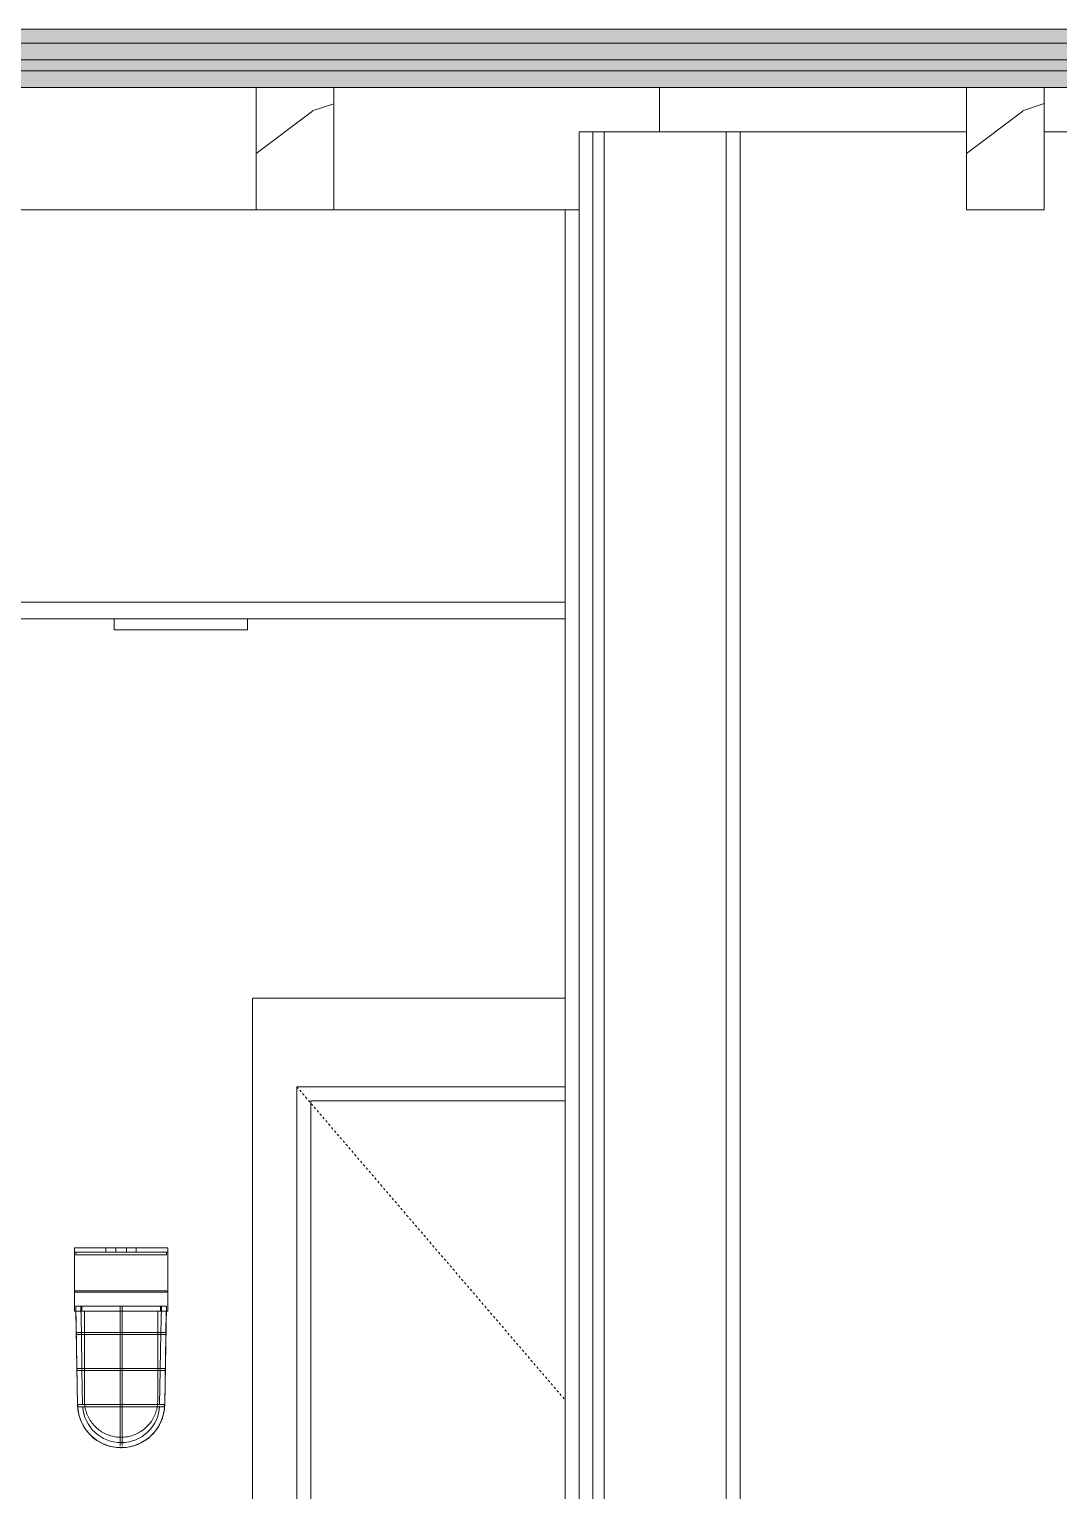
# Model space of a CAD drawing. Header units: inches. Extents: x 9661 to 16490, y -393 to 647.
# Drawn here: x 11693.4 to 11739.7, y 201.8 to 267.6 of the extents above; entities that cross this region are included whole.
import ezdxf

# ---------------------------------------------------------------- set-up
doc = ezdxf.new("R2010")
doc.units = ezdxf.units.IN
doc.header["$MEASUREMENT"] = 0
doc.linetypes.add('Dash 1_16_', pattern=[0.125, 0.0625, -0.0625])
for name, color, linetype, lineweight in [('0-1', 7, 'Continuous', 5), ('0-3', 55, 'Continuous', 9), ('A-CLNG-1', 55, 'Continuous', 9), ('A-DOOR-3', 7, 'Dash 1_16_', 9), ('A-DOOR-FRAM-2', 7, 'Continuous', 9), ('A-FLOR-2', 8, 'Continuous', 5), ('A-FLOR-9', 192, 'Continuous', 9), ('A-FLOR-MCUT-2', 51, 'Continuous', 9), ('A-FLOR-PATT-1', 45, 'Continuous', 9), ('A-WALL-4', 250, 'Continuous', 13), ('E-LITE-EQPM', 33, 'Continuous', 9), ('E-LITE-EQPM-1', 55, 'Continuous', 9), ('I-WALL-2', 55, 'Continuous', 9), ('I-WALL-3', 7, 'Continuous', 9), ('S-BEAM-1', 45, 'Continuous', 9), ('S-BEAM-2', 7, 'Continuous', 9), ('S-BEAM-3', 55, 'Continuous', 9)]:
    doc.layers.add(name, color=color, linetype=linetype, lineweight=lineweight)
pattern_1 = [(216.87, (11002.345, 87.994), (47.980943, 31.987086), [7.997, -71.971]), (206.565, (11011.941, 83.196), (-15.993714, -15.99413), [17.881, -17.881]), (198.435, (11011.941, 75.199), (-31.98674, -15.99388), [10.115, -40.461])]
pattern_2 = [(0, (10995.947, 72), (0, 4.798), []), (315, (10995.947, 72), (4.798427, 0), [6.786, -6.786]), (45, (10995.947, 72), (4.798427, 0), [6.786, -6.786])]

# ---------------------------------------------------------------- blocks, each defined once
blk = doc.blocks.new('Lighting-Flood-Cooper-All-Pro-VT1730-LED - sconce-2283050-BUILDING SECTION - EAST_WEST - LOOKING NORTH')
at = {"layer": 'E-LITE-EQPM'}
for p, q in [((11695.389, 212.437), (11695.389, 210.812)), ((11695.442, 212.437), (11697.489, 212.437)), ((11695.452, 212.562), (11695.452, 212.437)), ((11697.206, 212.562), (11697.296, 212.562)), ((11697.489, 212.437), (11699.537, 212.437)), ((11697.683, 212.562), (11697.773, 212.562)), ((11699.527, 212.437), (11699.527, 212.562)), ((11699.589, 210.812), (11699.589, 212.437)), ((11695.389, 210.75), (11695.389, 210.125)), ((11695.421, 210.812), (11695.421, 210.75)), ((11695.442, 210.812), (11697.489, 210.812)), ((11695.442, 210.75), (11697.489, 210.75)), ((11697.489, 210.812), (11699.537, 210.812)), ((11697.489, 210.75), (11699.537, 210.75)), ((11699.558, 210.75), (11699.558, 210.812)), ((11699.589, 210.125), (11699.589, 210.75)), ((11695.442, 210.125), (11697.489, 210.125)), ((11695.45, 210.125), (11695.527, 205.678)), ((11695.678, 210.125), (11695.7, 208.891)), ((11695.721, 210.125), (11695.721, 209.899)), ((11697.443, 210.126), (11697.443, 205.679)), ((11697.489, 210.125), (11699.537, 210.125)), ((11697.536, 205.679), (11697.536, 210.126)), ((11699.258, 209.899), (11699.258, 210.125)), ((11699.301, 210.125), (11699.279, 208.911)), ((11699.451, 205.678), (11699.529, 210.125)), ((11695.721, 209.899), (11697.444, 209.899)), ((11695.839, 209.899), (11695.839, 205.871)), ((11697.535, 209.899), (11699.258, 209.899)), ((11699.139, 205.871), (11699.139, 209.899)), ((11696.626, 208.94), (11695.636, 208.94)), ((11695.638, 208.846), (11695.916, 208.846)), ((11695.691, 208.94), (11695.798, 208.94)), ((11695.798, 208.846), (11695.693, 208.846)), ((11695.7, 208.874), (11695.728, 207.276)), ((11698.139, 208.846), (11699.294, 208.846)), ((11699.296, 208.94), (11699.063, 208.94)), ((11699.181, 208.94), (11699.287, 208.94)), ((11699.286, 208.846), (11699.181, 208.846)), ((11699.279, 208.894), (11699.251, 207.288)), ((11696.64, 207.315), (11695.665, 207.315)), ((11695.681, 207.315), (11695.791, 207.315)), ((11695.802, 207.315), (11695.842, 207.315)), ((11699.314, 207.315), (11699.025, 207.315)), ((11699.125, 207.315), (11699.166, 207.315)), ((11699.188, 207.315), (11699.298, 207.315)), ((11695.666, 207.221), (11695.954, 207.221)), ((11695.79, 207.221), (11695.683, 207.221)), ((11695.728, 207.247), (11695.756, 205.682)), ((11695.853, 207.221), (11695.813, 207.221)), ((11698.137, 207.221), (11699.312, 207.221)), ((11699.177, 207.221), (11699.137, 207.221)), ((11699.296, 207.221), (11699.188, 207.221)), ((11699.251, 207.259), (11699.223, 205.682)), ((11696.285, 205.69), (11695.693, 205.69)), ((11695.697, 205.596), (11696.654, 205.596)), ((11695.71, 205.69), (11695.819, 205.69)), ((11695.837, 205.596), (11695.726, 205.596)), ((11697.443, 205.595), (11697.443, 205.303)), ((11697.92, 205.596), (11698.325, 205.596)), ((11699.286, 205.69), (11698.325, 205.69)), ((11698.694, 205.596), (11699.282, 205.596)), ((11699.252, 205.596), (11699.155, 205.596)), ((11699.169, 205.69), (11699.269, 205.69)), ((11697.443, 203.991), (11697.443, 204.206)), ((11697.443, 204.206), (11697.443, 203.979)), ((11697.443, 203.979), (11697.443, 204.206)), ((11697.536, 203.979), (11697.536, 204.492)), ((11697.536, 204.206), (11697.536, 203.991)), ((11697.536, 204.206), (11697.536, 203.979)), ((11697.443, 203.844), (11697.443, 203.978)), ((11697.536, 203.978), (11697.536, 203.844))]:
    blk.add_line(p, q, dxfattribs=at)
at = {"layer": 'E-LITE-EQPM', "flags": 128}
for points in [[(11695.517, 208.846), (11695.516, 208.846), (11695.514, 208.846), (11695.512, 208.846), (11695.51, 208.846), (11695.508, 208.847), (11695.506, 208.847), (11695.504, 208.848), (11695.503, 208.848), (11695.501, 208.849), (11695.499, 208.85), (11695.497, 208.85), (11695.496, 208.851), (11695.494, 208.852), (11695.493, 208.853), (11695.491, 208.854), (11695.489, 208.855), (11695.488, 208.856), (11695.487, 208.858), (11695.485, 208.859), (11695.484, 208.86), (11695.483, 208.861), (11695.481, 208.863), (11695.48, 208.864), (11695.479, 208.866), (11695.478, 208.867), (11695.477, 208.869), (11695.476, 208.871), (11695.475, 208.872), (11695.474, 208.874), (11695.474, 208.876), (11695.473, 208.878), (11695.473, 208.879), (11695.472, 208.881), (11695.472, 208.883), (11695.471, 208.885), (11695.471, 208.887), (11695.471, 208.889), (11695.471, 208.89), (11695.471, 208.892), (11695.471, 208.894), (11695.471, 208.896), (11695.471, 208.898), (11695.471, 208.9), (11695.471, 208.902), (11695.472, 208.903), (11695.472, 208.905), (11695.473, 208.907), (11695.473, 208.909), (11695.474, 208.911), (11695.475, 208.912), (11695.476, 208.914), (11695.477, 208.916), (11695.477, 208.917), (11695.478, 208.919), (11695.48, 208.92), (11695.481, 208.922), (11695.482, 208.923), (11695.483, 208.925), (11695.484, 208.926), (11695.486, 208.927), (11695.487, 208.929), (11695.489, 208.93), (11695.49, 208.931), (11695.492, 208.932), (11695.493, 208.933), (11695.495, 208.934), (11695.497, 208.935), (11695.498, 208.936), (11695.5, 208.936), (11695.502, 208.937), (11695.504, 208.938), (11695.505, 208.938), (11695.507, 208.938), (11695.509, 208.939), (11695.511, 208.939), (11695.513, 208.939), (11695.515, 208.94), (11695.516, 208.94), (11695.517, 208.94)], [(11697.489, 208.94), (11697.411, 208.94), (11697.332, 208.94), (11697.253, 208.94), (11697.175, 208.94), (11697.098, 208.94), (11697.021, 208.94), (11696.944, 208.94), (11696.869, 208.94), (11696.795, 208.94), (11696.721, 208.94), (11696.649, 208.94), (11696.579, 208.94), (11696.51, 208.94), (11696.442, 208.94), (11696.376, 208.94), (11696.312, 208.94), (11696.249, 208.94), (11696.189, 208.94), (11696.131, 208.94), (11696.075, 208.94), (11696.021, 208.94), (11695.97, 208.94), (11695.921, 208.94), (11695.874, 208.94), (11695.83, 208.94), (11695.789, 208.94), (11695.75, 208.94), (11695.714, 208.94), (11695.681, 208.94), (11695.651, 208.94), (11695.624, 208.94), (11695.6, 208.94), (11695.579, 208.94), (11695.561, 208.94), (11695.546, 208.94), (11695.534, 208.94), (11695.526, 208.94), (11695.52, 208.94), (11695.518, 208.94), (11695.517, 208.94)], [(11695.517, 208.94), (11695.519, 208.94), (11695.524, 208.94), (11695.532, 208.94), (11695.543, 208.94), (11695.557, 208.94), (11695.574, 208.94), (11695.594, 208.94), (11695.618, 208.94)], [(11695.624, 208.846), (11695.6, 208.846), (11695.579, 208.846), (11695.561, 208.846), (11695.546, 208.846), (11695.534, 208.846), (11695.526, 208.846), (11695.52, 208.846), (11695.518, 208.846), (11695.517, 208.846)], [(11695.517, 208.846), (11695.519, 208.846), (11695.524, 208.846), (11695.532, 208.846), (11695.543, 208.846), (11695.557, 208.846), (11695.574, 208.846), (11695.594, 208.846), (11695.618, 208.846), (11695.644, 208.846), (11695.673, 208.846), (11695.705, 208.846), (11695.74, 208.846), (11695.778, 208.846), (11695.819, 208.846), (11695.862, 208.846), (11695.908, 208.846), (11695.956, 208.846), (11696.007, 208.846), (11696.06, 208.846), (11696.116, 208.846), (11696.173, 208.846), (11696.233, 208.846), (11696.295, 208.846), (11696.358, 208.846), (11696.424, 208.846), (11696.491, 208.846), (11696.56, 208.846), (11696.63, 208.846), (11696.702, 208.846), (11696.775, 208.846), (11696.849, 208.846), (11696.924, 208.846), (11697, 208.846), (11697.077, 208.846), (11697.154, 208.846), (11697.232, 208.846), (11697.311, 208.846), (11697.389, 208.846), (11697.468, 208.846), (11697.489, 208.846)], [(11695.705, 208.94), (11695.74, 208.94), (11695.778, 208.94), (11695.819, 208.94)], [(11695.83, 208.846), (11695.789, 208.846), (11695.75, 208.846), (11695.714, 208.846)], [(11699.461, 208.94), (11699.46, 208.94), (11699.455, 208.94), (11699.447, 208.94), (11699.436, 208.94), (11699.422, 208.94), (11699.405, 208.94), (11699.385, 208.94), (11699.361, 208.94), (11699.335, 208.94), (11699.306, 208.94), (11699.274, 208.94), (11699.239, 208.94), (11699.201, 208.94), (11699.16, 208.94), (11699.117, 208.94), (11699.071, 208.94), (11699.023, 208.94), (11698.972, 208.94), (11698.919, 208.94), (11698.863, 208.94), (11698.806, 208.94), (11698.746, 208.94), (11698.684, 208.94), (11698.62, 208.94), (11698.555, 208.94), (11698.488, 208.94), (11698.419, 208.94), (11698.349, 208.94), (11698.277, 208.94), (11698.204, 208.94), (11698.13, 208.94), (11698.055, 208.94), (11697.979, 208.94), (11697.902, 208.94), (11697.825, 208.94), (11697.747, 208.94), (11697.668, 208.94), (11697.59, 208.94), (11697.511, 208.94), (11697.489, 208.94)], [(11697.489, 208.846), (11697.568, 208.846), (11697.647, 208.846), (11697.725, 208.846), (11697.804, 208.846), (11697.881, 208.846), (11697.958, 208.846), (11698.034, 208.846), (11698.11, 208.846), (11698.184, 208.846), (11698.257, 208.846), (11698.329, 208.846), (11698.4, 208.846), (11698.469, 208.846), (11698.537, 208.846), (11698.603, 208.846), (11698.667, 208.846), (11698.729, 208.846), (11698.79, 208.846), (11698.848, 208.846), (11698.904, 208.846), (11698.958, 208.846), (11699.009, 208.846), (11699.058, 208.846), (11699.105, 208.846), (11699.149, 208.846), (11699.19, 208.846), (11699.229, 208.846), (11699.264, 208.846), (11699.297, 208.846), (11699.327, 208.846), (11699.354, 208.846), (11699.379, 208.846), (11699.4, 208.846), (11699.418, 208.846), (11699.433, 208.846), (11699.445, 208.846), (11699.453, 208.846), (11699.459, 208.846), (11699.461, 208.846), (11699.461, 208.846)], [(11699.149, 208.94), (11699.19, 208.94), (11699.229, 208.94), (11699.264, 208.94)], [(11699.274, 208.846), (11699.239, 208.846), (11699.201, 208.846), (11699.16, 208.846)], [(11699.354, 208.94), (11699.379, 208.94), (11699.4, 208.94), (11699.418, 208.94), (11699.433, 208.94), (11699.445, 208.94), (11699.453, 208.94), (11699.459, 208.94), (11699.461, 208.94), (11699.461, 208.94)], [(11699.461, 208.846), (11699.46, 208.846), (11699.455, 208.846), (11699.447, 208.846), (11699.436, 208.846), (11699.422, 208.846), (11699.405, 208.846), (11699.385, 208.846), (11699.361, 208.846)], [(11699.461, 208.94), (11699.463, 208.94), (11699.465, 208.939), (11699.467, 208.939), (11699.469, 208.939), (11699.471, 208.939), (11699.473, 208.938), (11699.474, 208.938), (11699.476, 208.937), (11699.478, 208.937), (11699.48, 208.936), (11699.481, 208.935), (11699.483, 208.934), (11699.485, 208.933), (11699.486, 208.932), (11699.488, 208.931), (11699.489, 208.93), (11699.491, 208.929), (11699.492, 208.928), (11699.494, 208.927), (11699.495, 208.925), (11699.496, 208.924), (11699.497, 208.923), (11699.499, 208.921), (11699.5, 208.92), (11699.501, 208.918), (11699.502, 208.916), (11699.503, 208.915), (11699.504, 208.913), (11699.504, 208.911), (11699.505, 208.91), (11699.506, 208.908), (11699.506, 208.906), (11699.507, 208.904), (11699.507, 208.903), (11699.508, 208.901), (11699.508, 208.899), (11699.508, 208.897), (11699.508, 208.895), (11699.508, 208.893), (11699.508, 208.891), (11699.508, 208.89), (11699.508, 208.888), (11699.508, 208.886), (11699.507, 208.884), (11699.507, 208.882), (11699.507, 208.88), (11699.506, 208.878), (11699.505, 208.877), (11699.505, 208.875), (11699.504, 208.873), (11699.503, 208.872), (11699.502, 208.87), (11699.501, 208.868), (11699.5, 208.867), (11699.499, 208.865), (11699.498, 208.864), (11699.497, 208.862), (11699.496, 208.861), (11699.494, 208.859), (11699.493, 208.858), (11699.492, 208.857), (11699.49, 208.856), (11699.489, 208.855), (11699.487, 208.854), (11699.486, 208.853), (11699.484, 208.852), (11699.482, 208.851), (11699.481, 208.85), (11699.479, 208.849), (11699.477, 208.849), (11699.475, 208.848), (11699.473, 208.847), (11699.472, 208.847), (11699.47, 208.847), (11699.468, 208.846), (11699.466, 208.846), (11699.464, 208.846), (11699.462, 208.846), (11699.461, 208.846)], [(11695.545, 207.221), (11695.543, 207.221), (11695.541, 207.221), (11695.54, 207.221), (11695.538, 207.221), (11695.536, 207.222), (11695.534, 207.222), (11695.532, 207.223), (11695.531, 207.223), (11695.529, 207.224), (11695.527, 207.225), (11695.525, 207.225), (11695.524, 207.226), (11695.522, 207.227), (11695.52, 207.228), (11695.519, 207.229), (11695.517, 207.23), (11695.516, 207.231), (11695.514, 207.233), (11695.513, 207.234), (11695.512, 207.235), (11695.51, 207.236), (11695.509, 207.238), (11695.508, 207.239), (11695.507, 207.241), (11695.506, 207.242), (11695.505, 207.244), (11695.504, 207.246), (11695.503, 207.247), (11695.502, 207.249), (11695.502, 207.251), (11695.501, 207.253), (11695.5, 207.254), (11695.5, 207.256), (11695.499, 207.258), (11695.499, 207.26), (11695.499, 207.262), (11695.499, 207.264), (11695.498, 207.265), (11695.498, 207.267), (11695.498, 207.269), (11695.498, 207.271), (11695.499, 207.273), (11695.499, 207.275), (11695.499, 207.277), (11695.5, 207.278), (11695.5, 207.28), (11695.501, 207.282), (11695.501, 207.284), (11695.502, 207.286), (11695.503, 207.287), (11695.503, 207.289), (11695.504, 207.291), (11695.505, 207.292), (11695.506, 207.294), (11695.507, 207.295), (11695.508, 207.297), (11695.51, 207.298), (11695.511, 207.3), (11695.512, 207.301), (11695.514, 207.302), (11695.515, 207.304), (11695.516, 207.305), (11695.518, 207.306), (11695.519, 207.307), (11695.521, 207.308), (11695.523, 207.309), (11695.524, 207.31), (11695.526, 207.311), (11695.528, 207.311), (11695.53, 207.312), (11695.531, 207.313), (11695.533, 207.313), (11695.535, 207.313), (11695.537, 207.314), (11695.539, 207.314), (11695.54, 207.314), (11695.542, 207.315), (11695.544, 207.315), (11695.545, 207.315)], [(11697.489, 207.315), (11697.412, 207.315), (11697.334, 207.315), (11697.257, 207.315), (11697.18, 207.315), (11697.103, 207.315), (11697.027, 207.315), (11696.952, 207.315), (11696.878, 207.315), (11696.805, 207.315), (11696.732, 207.315), (11696.661, 207.315), (11696.592, 207.315), (11696.523, 207.315), (11696.457, 207.315), (11696.392, 207.315), (11696.328, 207.315), (11696.267, 207.315), (11696.207, 207.315), (11696.15, 207.315), (11696.095, 207.315), (11696.042, 207.315), (11695.991, 207.315), (11695.943, 207.315), (11695.897, 207.315), (11695.853, 207.315), (11695.813, 207.315), (11695.775, 207.315), (11695.739, 207.315), (11695.707, 207.315), (11695.677, 207.315), (11695.651, 207.315), (11695.627, 207.315), (11695.606, 207.315), (11695.588, 207.315), (11695.574, 207.315), (11695.562, 207.315), (11695.553, 207.315), (11695.548, 207.315), (11695.545, 207.315), (11695.545, 207.315)], [(11695.545, 207.315), (11695.547, 207.315), (11695.551, 207.315), (11695.559, 207.315), (11695.57, 207.315), (11695.584, 207.315), (11695.601, 207.315), (11695.621, 207.315), (11695.644, 207.315)], [(11699.434, 207.315), (11699.432, 207.315), (11699.427, 207.315), (11699.42, 207.315), (11699.409, 207.315), (11699.395, 207.315), (11699.378, 207.315), (11699.358, 207.315), (11699.335, 207.315), (11699.309, 207.315), (11699.28, 207.315), (11699.248, 207.315), (11699.214, 207.315), (11699.177, 207.315), (11699.137, 207.315), (11699.094, 207.315), (11699.049, 207.315), (11699.001, 207.315), (11698.951, 207.315), (11698.899, 207.315), (11698.844, 207.315), (11698.787, 207.315), (11698.728, 207.315), (11698.667, 207.315), (11698.604, 207.315), (11698.54, 207.315), (11698.474, 207.315), (11698.406, 207.315), (11698.336, 207.315), (11698.266, 207.315), (11698.194, 207.315), (11698.121, 207.315), (11698.047, 207.315), (11697.972, 207.315), (11697.896, 207.315), (11697.82, 207.315), (11697.743, 207.315), (11697.666, 207.315), (11697.588, 207.315), (11697.51, 207.315), (11697.489, 207.315)], [(11699.328, 207.315), (11699.352, 207.315), (11699.373, 207.315), (11699.391, 207.315), (11699.405, 207.315), (11699.417, 207.315), (11699.426, 207.315), (11699.431, 207.315), (11699.433, 207.315), (11699.434, 207.315)], [(11699.434, 207.315), (11699.435, 207.315), (11699.437, 207.314), (11699.439, 207.314), (11699.441, 207.314), (11699.443, 207.314), (11699.445, 207.313), (11699.447, 207.313), (11699.448, 207.312), (11699.45, 207.312), (11699.452, 207.311), (11699.454, 207.31), (11699.455, 207.309), (11699.457, 207.308), (11699.458, 207.307), (11699.46, 207.306), (11699.462, 207.305), (11699.463, 207.304), (11699.464, 207.303), (11699.466, 207.302), (11699.467, 207.3), (11699.468, 207.299), (11699.47, 207.298), (11699.471, 207.296), (11699.472, 207.295), (11699.473, 207.293), (11699.474, 207.291), (11699.475, 207.29), (11699.476, 207.288), (11699.477, 207.286), (11699.477, 207.285), (11699.478, 207.283), (11699.478, 207.281), (11699.479, 207.279), (11699.479, 207.278), (11699.48, 207.276), (11699.48, 207.274), (11699.48, 207.272), (11699.48, 207.27), (11699.48, 207.268), (11699.48, 207.266), (11699.48, 207.265), (11699.48, 207.263), (11699.48, 207.261), (11699.48, 207.259), (11699.479, 207.257), (11699.479, 207.255), (11699.478, 207.253), (11699.478, 207.252), (11699.477, 207.25), (11699.476, 207.248), (11699.475, 207.247), (11699.474, 207.245), (11699.474, 207.243), (11699.473, 207.242), (11699.471, 207.24), (11699.47, 207.239), (11699.469, 207.237), (11699.468, 207.236), (11699.467, 207.234), (11699.465, 207.233), (11699.464, 207.232), (11699.462, 207.231), (11699.461, 207.23), (11699.459, 207.229), (11699.458, 207.228), (11699.456, 207.227), (11699.454, 207.226), (11699.453, 207.225), (11699.451, 207.224), (11699.449, 207.224), (11699.447, 207.223), (11699.446, 207.222), (11699.444, 207.222), (11699.442, 207.222), (11699.44, 207.221), (11699.438, 207.221), (11699.436, 207.221), (11699.435, 207.221), (11699.434, 207.221)], [(11695.651, 207.221), (11695.627, 207.221), (11695.606, 207.221), (11695.588, 207.221), (11695.574, 207.221), (11695.562, 207.221), (11695.553, 207.221), (11695.548, 207.221), (11695.545, 207.221), (11695.545, 207.221)], [(11695.545, 207.221), (11695.547, 207.221), (11695.551, 207.221), (11695.559, 207.221), (11695.57, 207.221), (11695.584, 207.221), (11695.601, 207.221), (11695.621, 207.221), (11695.644, 207.221), (11695.67, 207.221), (11695.699, 207.221), (11695.73, 207.221), (11695.765, 207.221), (11695.802, 207.221), (11695.842, 207.221), (11695.885, 207.221), (11695.93, 207.221), (11695.978, 207.221), (11696.028, 207.221), (11696.08, 207.221), (11696.135, 207.221), (11696.192, 207.221), (11696.251, 207.221), (11696.312, 207.221), (11696.374, 207.221), (11696.439, 207.221), (11696.505, 207.221), (11696.573, 207.221), (11696.642, 207.221), (11696.713, 207.221), (11696.785, 207.221), (11696.858, 207.221), (11696.932, 207.221), (11697.007, 207.221), (11697.083, 207.221), (11697.159, 207.221), (11697.236, 207.221), (11697.313, 207.221), (11697.391, 207.221), (11697.468, 207.221), (11697.489, 207.221)], [(11697.489, 207.221), (11697.567, 207.221), (11697.645, 207.221), (11697.722, 207.221), (11697.799, 207.221), (11697.876, 207.221), (11697.952, 207.221), (11698.027, 207.221), (11698.101, 207.221), (11698.174, 207.221), (11698.246, 207.221), (11698.317, 207.221), (11698.387, 207.221), (11698.455, 207.221), (11698.522, 207.221), (11698.587, 207.221), (11698.65, 207.221), (11698.712, 207.221), (11698.771, 207.221), (11698.829, 207.221), (11698.884, 207.221), (11698.937, 207.221), (11698.988, 207.221), (11699.036, 207.221), (11699.082, 207.221), (11699.125, 207.221), (11699.166, 207.221), (11699.204, 207.221), (11699.239, 207.221), (11699.272, 207.221), (11699.301, 207.221), (11699.328, 207.221), (11699.352, 207.221), (11699.373, 207.221), (11699.391, 207.221), (11699.405, 207.221), (11699.417, 207.221), (11699.426, 207.221), (11699.431, 207.221), (11699.433, 207.221), (11699.434, 207.221)], [(11699.434, 207.221), (11699.432, 207.221), (11699.427, 207.221), (11699.42, 207.221), (11699.409, 207.221), (11699.395, 207.221), (11699.378, 207.221), (11699.358, 207.221), (11699.335, 207.221)], [(11699.451, 205.678), (11699.414, 205.328), (11699.314, 204.99), (11699.155, 204.675), (11698.942, 204.394), (11698.683, 204.155), (11698.385, 203.967), (11698.058, 203.835), (11697.713, 203.763), (11697.361, 203.755), (11697.013, 203.809), (11696.68, 203.925), (11696.373, 204.099), (11696.102, 204.325), (11695.876, 204.595), (11695.703, 204.902), (11695.586, 205.234), (11695.527, 205.678)], [(11695.576, 205.596), (11695.574, 205.596), (11695.572, 205.596), (11695.57, 205.596), (11695.568, 205.596), (11695.567, 205.597), (11695.565, 205.597), (11695.563, 205.598), (11695.561, 205.598), (11695.559, 205.599), (11695.558, 205.6), (11695.556, 205.6), (11695.554, 205.601), (11695.553, 205.602), (11695.551, 205.603), (11695.549, 205.604), (11695.548, 205.605), (11695.546, 205.606), (11695.545, 205.608), (11695.544, 205.609), (11695.542, 205.61), (11695.541, 205.611), (11695.54, 205.613), (11695.539, 205.614), (11695.537, 205.616), (11695.536, 205.617), (11695.535, 205.619), (11695.535, 205.621), (11695.534, 205.622), (11695.533, 205.624), (11695.532, 205.626), (11695.532, 205.628), (11695.531, 205.629), (11695.53, 205.631), (11695.53, 205.633), (11695.53, 205.635), (11695.529, 205.637), (11695.529, 205.639), (11695.529, 205.64), (11695.529, 205.642), (11695.529, 205.644), (11695.529, 205.646), (11695.529, 205.648), (11695.53, 205.65), (11695.53, 205.652), (11695.53, 205.653), (11695.531, 205.655), (11695.531, 205.657), (11695.532, 205.659), (11695.533, 205.661), (11695.533, 205.662), (11695.534, 205.664), (11695.535, 205.666), (11695.536, 205.667), (11695.537, 205.669), (11695.538, 205.67), (11695.539, 205.672), (11695.54, 205.673), (11695.542, 205.675), (11695.543, 205.676), (11695.544, 205.677), (11695.546, 205.679), (11695.547, 205.68), (11695.549, 205.681), (11695.55, 205.682), (11695.552, 205.683), (11695.553, 205.684), (11695.555, 205.685), (11695.557, 205.686), (11695.558, 205.686), (11695.56, 205.687), (11695.562, 205.688), (11695.564, 205.688), (11695.566, 205.688), (11695.567, 205.689), (11695.569, 205.689), (11695.571, 205.689), (11695.573, 205.69), (11695.575, 205.69), (11695.576, 205.69)], [(11697.489, 205.69), (11697.413, 205.69), (11697.336, 205.69), (11697.26, 205.69), (11697.185, 205.69), (11697.109, 205.69), (11697.035, 205.69), (11696.961, 205.69), (11696.887, 205.69), (11696.815, 205.69), (11696.744, 205.69), (11696.674, 205.69), (11696.606, 205.69), (11696.539, 205.69), (11696.473, 205.69), (11696.409, 205.69), (11696.347, 205.69), (11696.286, 205.69), (11696.228, 205.69), (11696.171, 205.69), (11696.117, 205.69), (11696.065, 205.69), (11696.015, 205.69), (11695.967, 205.69), (11695.922, 205.69), (11695.879, 205.69), (11695.839, 205.69), (11695.802, 205.69), (11695.767, 205.69), (11695.735, 205.69), (11695.706, 205.69), (11695.68, 205.69), (11695.656, 205.69), (11695.636, 205.69), (11695.618, 205.69), (11695.604, 205.69), (11695.592, 205.69), (11695.584, 205.69), (11695.578, 205.69), (11695.576, 205.69), (11695.576, 205.69)], [(11695.576, 205.69), (11695.577, 205.69), (11695.582, 205.69), (11695.59, 205.69), (11695.6, 205.69), (11695.614, 205.69), (11695.631, 205.69), (11695.65, 205.69), (11695.673, 205.69)], [(11695.68, 205.596), (11695.656, 205.596), (11695.636, 205.596), (11695.618, 205.596), (11695.604, 205.596), (11695.592, 205.596), (11695.584, 205.596), (11695.578, 205.596), (11695.576, 205.596), (11695.576, 205.596)], [(11695.576, 205.596), (11695.577, 205.596), (11695.582, 205.596), (11695.59, 205.596), (11695.6, 205.596), (11695.614, 205.596), (11695.631, 205.596), (11695.65, 205.596), (11695.673, 205.596), (11695.699, 205.596), (11695.727, 205.596), (11695.758, 205.596), (11695.792, 205.596), (11695.829, 205.596), (11695.868, 205.596), (11695.91, 205.596), (11695.955, 205.596), (11696.002, 205.596), (11696.051, 205.596), (11696.102, 205.596), (11696.156, 205.596), (11696.212, 205.596), (11696.27, 205.596), (11696.33, 205.596), (11696.392, 205.596), (11696.456, 205.596), (11696.521, 205.596), (11696.588, 205.596), (11696.656, 205.596), (11696.725, 205.596), (11696.796, 205.596), (11696.868, 205.596), (11696.941, 205.596), (11697.015, 205.596), (11697.089, 205.596), (11697.164, 205.596), (11697.24, 205.596), (11697.316, 205.596), (11697.392, 205.596), (11697.469, 205.596), (11697.489, 205.596)], [(11695.758, 205.69), (11695.792, 205.69), (11695.829, 205.69), (11695.868, 205.69)], [(11695.879, 205.596), (11695.839, 205.596), (11695.802, 205.596), (11695.767, 205.596)], [(11697.476, 204.221), (11697.423, 204.222), (11697.358, 204.226), (11697.292, 204.233), (11697.227, 204.242), (11697.162, 204.254), (11697.097, 204.268), (11697.033, 204.285), (11696.97, 204.305), (11696.908, 204.327), (11696.847, 204.351), (11696.787, 204.378), (11696.727, 204.408), (11696.67, 204.439), (11696.613, 204.473), (11696.558, 204.509), (11696.504, 204.548), (11696.452, 204.588), (11696.401, 204.631), (11696.353, 204.675), (11696.306, 204.722), (11696.261, 204.77), (11696.218, 204.82), (11696.177, 204.871), (11696.138, 204.925), (11696.101, 204.98), (11696.066, 205.036), (11696.034, 205.093), (11696.004, 205.152), (11695.977, 205.212), (11695.952, 205.273), (11695.929, 205.335), (11695.909, 205.398), (11695.891, 205.462), (11695.876, 205.526), (11695.863, 205.591), (11695.853, 205.656), (11695.846, 205.721), (11695.842, 205.787), (11695.839, 205.853), (11695.839, 205.871)], [(11697.443, 205.679), (11697.443, 204.86), (11697.443, 204.206), (11697.443, 203.844)], [(11699.403, 205.69), (11699.401, 205.69), (11699.397, 205.69), (11699.389, 205.69), (11699.378, 205.69), (11699.365, 205.69), (11699.348, 205.69), (11699.328, 205.69), (11699.306, 205.69), (11699.28, 205.69), (11699.252, 205.69), (11699.221, 205.69), (11699.187, 205.69), (11699.15, 205.69), (11699.111, 205.69), (11699.069, 205.69), (11699.024, 205.69), (11698.977, 205.69), (11698.928, 205.69), (11698.876, 205.69), (11698.823, 205.69), (11698.767, 205.69), (11698.709, 205.69), (11698.649, 205.69), (11698.587, 205.69), (11698.523, 205.69), (11698.458, 205.69), (11698.391, 205.69), (11698.323, 205.69), (11698.254, 205.69), (11698.183, 205.69), (11698.111, 205.69), (11698.038, 205.69), (11697.964, 205.69), (11697.89, 205.69), (11697.815, 205.69), (11697.739, 205.69), (11697.663, 205.69), (11697.587, 205.69), (11697.51, 205.69), (11697.489, 205.69)], [(11697.489, 205.596), (11697.566, 205.596), (11697.642, 205.596), (11697.718, 205.596), (11697.794, 205.596), (11697.87, 205.596), (11697.944, 205.596), (11698.018, 205.596), (11698.091, 205.596), (11698.163, 205.596), (11698.235, 205.596), (11698.304, 205.596), (11698.373, 205.596), (11698.44, 205.596), (11698.506, 205.596), (11698.57, 205.596), (11698.632, 205.596), (11698.693, 205.596), (11698.751, 205.596), (11698.808, 205.596), (11698.862, 205.596), (11698.914, 205.596), (11698.964, 205.596), (11699.012, 205.596), (11699.057, 205.596), (11699.1, 205.596), (11699.14, 205.596), (11699.177, 205.596), (11699.212, 205.596), (11699.244, 205.596), (11699.273, 205.596), (11699.299, 205.596), (11699.323, 205.596), (11699.343, 205.596), (11699.361, 205.596), (11699.375, 205.596), (11699.387, 205.596), (11699.395, 205.596), (11699.4, 205.596), (11699.403, 205.596), (11699.403, 205.596)], [(11699.139, 205.871), (11699.138, 205.805), (11699.134, 205.739), (11699.128, 205.674), (11699.118, 205.608), (11699.107, 205.543), (11699.092, 205.479), (11699.075, 205.415), (11699.056, 205.352), (11699.034, 205.29), (11699.009, 205.229), (11698.982, 205.168), (11698.953, 205.109), (11698.921, 205.051), (11698.887, 204.995), (11698.851, 204.939), (11698.813, 204.886), (11698.772, 204.834), (11698.73, 204.783), (11698.685, 204.734), (11698.639, 204.687), (11698.591, 204.642), (11698.541, 204.599), (11698.489, 204.558), (11698.436, 204.519), (11698.381, 204.483), (11698.325, 204.448), (11698.267, 204.416), (11698.208, 204.386), (11698.148, 204.358), (11698.087, 204.333), (11698.025, 204.311), (11697.962, 204.29), (11697.899, 204.273), (11697.835, 204.258), (11697.77, 204.245), (11697.705, 204.235), (11697.639, 204.228), (11697.573, 204.223), (11697.507, 204.221)], [(11697.536, 203.844), (11697.536, 204.206), (11697.536, 204.86), (11697.536, 205.679)], [(11699.187, 205.596), (11699.15, 205.596), (11699.111, 205.596)], [(11699.14, 205.69), (11699.177, 205.69), (11699.212, 205.69)], [(11699.299, 205.69), (11699.323, 205.69), (11699.343, 205.69), (11699.361, 205.69), (11699.375, 205.69), (11699.387, 205.69), (11699.395, 205.69), (11699.4, 205.69), (11699.403, 205.69), (11699.403, 205.69)], [(11699.403, 205.596), (11699.401, 205.596), (11699.397, 205.596), (11699.389, 205.596), (11699.378, 205.596), (11699.365, 205.596), (11699.348, 205.596), (11699.328, 205.596), (11699.306, 205.596)], [(11699.403, 205.69), (11699.405, 205.69), (11699.407, 205.689), (11699.409, 205.689), (11699.41, 205.689), (11699.412, 205.689), (11699.414, 205.688), (11699.416, 205.688), (11699.418, 205.687), (11699.419, 205.687), (11699.421, 205.686), (11699.423, 205.685), (11699.425, 205.684), (11699.426, 205.683), (11699.428, 205.682), (11699.429, 205.681), (11699.431, 205.68), (11699.432, 205.679), (11699.434, 205.678), (11699.435, 205.677), (11699.437, 205.675), (11699.438, 205.674), (11699.439, 205.673), (11699.44, 205.671), (11699.441, 205.67), (11699.442, 205.668), (11699.443, 205.666), (11699.444, 205.665), (11699.445, 205.663), (11699.446, 205.661), (11699.447, 205.66), (11699.447, 205.658), (11699.448, 205.656), (11699.448, 205.654), (11699.449, 205.653), (11699.449, 205.651), (11699.449, 205.649), (11699.45, 205.647), (11699.45, 205.645), (11699.45, 205.643), (11699.45, 205.641), (11699.45, 205.64), (11699.45, 205.638), (11699.449, 205.636), (11699.449, 205.634), (11699.449, 205.632), (11699.448, 205.63), (11699.448, 205.628), (11699.447, 205.627), (11699.446, 205.625), (11699.446, 205.623), (11699.445, 205.622), (11699.444, 205.62), (11699.443, 205.618), (11699.442, 205.617), (11699.441, 205.615), (11699.44, 205.614), (11699.438, 205.612), (11699.437, 205.611), (11699.436, 205.609), (11699.435, 205.608), (11699.433, 205.607), (11699.432, 205.606), (11699.43, 205.605), (11699.429, 205.604), (11699.427, 205.603), (11699.425, 205.602), (11699.424, 205.601), (11699.422, 205.6), (11699.42, 205.599), (11699.419, 205.599), (11699.417, 205.598), (11699.415, 205.597), (11699.413, 205.597), (11699.411, 205.597), (11699.41, 205.596), (11699.408, 205.596), (11699.406, 205.596), (11699.404, 205.596), (11699.403, 205.596)], [(11697.443, 203.797), (11697.443, 203.79), (11697.445, 203.783), (11697.447, 203.777), (11697.451, 203.771), (11697.455, 203.766), (11697.46, 203.761), (11697.465, 203.757), (11697.477, 203.752), (11697.487, 203.75), (11697.497, 203.751), (11697.505, 203.753), (11697.512, 203.756), (11697.522, 203.764), (11697.528, 203.771), (11697.532, 203.777), (11697.535, 203.787), (11697.536, 203.797)]]:
    blk.add_lwpolyline(points, dxfattribs=at)
at = {"layer": 'E-LITE-EQPM'}
blk.add_arc((11697.489, 205.713), 1.734, 183.43453, 357.16953, dxfattribs=at)
at = {"layer": 'E-LITE-EQPM-1'}
for p, q in [((11699.589, 212.75), (11695.389, 212.75)), ((11695.389, 212.75), (11695.389, 209.899)), ((11695.389, 212.75), (11695.389, 212.562)), ((11695.389, 212.75), (11696.806, 212.75)), ((11696.806, 212.75), (11697.169, 212.75)), ((11696.806, 212.75), (11696.806, 212.562)), ((11697.169, 212.75), (11697.248, 212.75)), ((11697.248, 212.75), (11697.214, 212.75)), ((11697.302, 212.75), (11697.248, 212.75)), ((11697.248, 212.75), (11697.731, 212.75)), ((11697.248, 212.75), (11697.248, 212.562)), ((11697.248, 212.75), (11697.248, 212.562)), ((11697.731, 212.75), (11697.677, 212.75)), ((11697.765, 212.75), (11697.731, 212.75)), ((11697.731, 212.75), (11697.81, 212.75)), ((11697.731, 212.75), (11697.731, 212.562)), ((11697.731, 212.75), (11697.731, 212.562)), ((11697.81, 212.75), (11698.173, 212.75)), ((11698.173, 212.75), (11699.589, 212.75)), ((11698.173, 212.562), (11698.173, 212.75)), ((11699.589, 209.899), (11699.589, 212.75)), ((11699.589, 212.562), (11699.589, 212.75)), ((11696.806, 212.562), (11695.389, 212.562)), ((11697.169, 212.562), (11696.806, 212.562)), ((11697.248, 212.562), (11697.169, 212.562)), ((11697.731, 212.562), (11697.248, 212.562)), ((11697.81, 212.562), (11697.731, 212.562)), ((11698.173, 212.562), (11697.81, 212.562)), ((11699.589, 212.562), (11698.173, 212.562)), ((11695.389, 209.899), (11699.589, 209.899)), ((11695.454, 209.899), (11695.527, 205.678)), ((11699.525, 209.899), (11699.451, 205.678))]:
    blk.add_line(p, q, dxfattribs=at)
blk.add_arc((11697.489, 205.712), 1.962, 181, 359, dxfattribs=at)
blk = doc.blocks.new('HOLLOW METAL - UNIT DOOR-2191978-BUILDING SECTION - EAST_WEST - LOOKING NORTH')
at = {"layer": 'A-DOOR-3'}
blk.add_line((11705.402, 352), (11717.489, 337.898), dxfattribs=at)
at = {"layer": 'A-DOOR-FRAM-2'}
for p, q in [((11717.489, 356), (11703.402, 356)), ((11703.402, 356), (11703.402, 268)), ((11705.402, 352), (11717.489, 352)), ((11705.402, 268), (11705.402, 352)), ((11706.027, 351.375), (11717.489, 351.375)), ((11706.027, 268), (11706.027, 351.375))]:
    blk.add_line(p, q, dxfattribs=at)
blk = doc.blocks.new('265000 - Lighting - Puck Light - 6_-2275484-BUILDING SECTION - EAST_WEST - LOOKING NORTH')
at = {"layer": 'E-LITE-EQPM-1'}
for p, q in [((10429.977, 241.075), (10429.977, 240.575)), ((10435.977, 240.575), (10435.977, 241.075)), ((10432.977, 240.575), (10429.977, 240.575)), ((10435.977, 240.575), (10432.977, 240.575))]:
    blk.add_line(p, q, dxfattribs=at)
blk = doc.blocks.new('CTR - 1st Phase - Common Walls_rvt-1-BUILDING SECTION - EAST_WEST - LOOKING NORTH')
at = {"layer": 'A-CLNG-1'}
for p, q in [((11673.389, 241.825), (11717.489, 241.825)), ((11717.489, 241.075), (11717.489, 241.825)), ((11717.489, 241.075), (11673.389, 241.075))]:
    blk.add_line(p, q, dxfattribs=at)
at = {"layer": 'A-WALL-4'}
for p, q in [((11718.739, 136), (11718.739, 263)), ((11719.239, 136), (11719.239, 263)), ((11724.739, 136), (11724.739, 263))]:
    blk.add_line(p, q, dxfattribs=at)
at = {"layer": 'I-WALL-2'}
for p, q in [((11735.564, 263), (11725.364, 263)), ((11767.564, 263), (11739.064, 263)), ((11717.489, 136), (11717.489, 259.5))]:
    blk.add_line(p, q, dxfattribs=at)
at = {"layer": 'I-WALL-3'}
for p, q in [((11725.364, 263), (11718.114, 263)), ((11718.114, 263), (11718.114, 136)), ((11725.364, 136), (11725.364, 263))]:
    blk.add_line(p, q, dxfattribs=at)
at = {"layer": '0-3'}
for name, p in [('265000 - Lighting - Puck Light - 6_-2275484-BUILDING SECTION - EAST_WEST - LOOKING NORTH', (1267.2, 0)), ('HOLLOW METAL - UNIT DOOR-2191978-BUILDING SECTION - EAST_WEST - LOOKING NORTH', (0, -132)), ('Lighting-Flood-Cooper-All-Pro-VT1730-LED - sconce-2283050-BUILDING SECTION - EAST_WEST - LOOKING NORTH', (0, 0))]:
    blk.add_blockref(name, p, dxfattribs=at)
blk = doc.blocks.new('LVL-Laminated Veneer Lumber - _2_SISTERED 4X6 PINE-2259914-BUILDING SECTION - EAST_WEST - LOOKING NORTH')
at = {"layer": 'S-BEAM-3'}
for p, q in [((11721.739, 265), (11721.739, 263)), ((11671.564, 259.5), (11647.864, 259.5)), ((11703.564, 259.5), (11675.064, 259.5)), ((11718.114, 259.5), (11707.064, 259.5))]:
    blk.add_line(p, q, dxfattribs=at)
blk = doc.blocks.new('LVL-Laminated Veneer Lumber - 4X6 S_ PINE - NO_ 1-V63-BUILDING SECTION - EAST_WEST - LOOKING NORTH')
at = {"layer": 'S-BEAM-1'}
h = blk.add_hatch(dxfattribs=at)
h.set_pattern_fill('FP_15', color=256, style=0, pattern_type=2)
h.set_pattern_definition(pattern_1)
h.paths.add_polyline_path([(11707.064, 259.5), (11707.064, 265), (11703.564, 265), (11703.564, 259.5)], flags=0)
at = {"layer": 'S-BEAM-2'}
for p, q in [((11707.064, 265), (11703.564, 265)), ((11703.564, 265), (11703.564, 259.5)), ((11707.064, 259.5), (11707.064, 265)), ((11703.564, 259.5), (11707.064, 259.5))]:
    blk.add_line(p, q, dxfattribs=at)
blk = doc.blocks.new('LVL-Laminated Veneer Lumber - 4X6 S_ PINE - NO_ 1-V64-BUILDING SECTION - EAST_WEST - LOOKING NORTH')
at = {"layer": 'S-BEAM-1'}
h = blk.add_hatch(dxfattribs=at)
h.set_pattern_fill('FP_15', color=256, style=0, pattern_type=2)
h.set_pattern_definition(pattern_1)
h.paths.add_polyline_path([(11739.064, 259.5), (11739.064, 265), (11735.564, 265), (11735.564, 259.5)], flags=0)
at = {"layer": 'S-BEAM-2'}
for p, q in [((11739.064, 265), (11735.564, 265)), ((11735.564, 265), (11735.564, 259.5)), ((11739.064, 259.5), (11739.064, 265)), ((11735.564, 259.5), (11739.064, 259.5))]:
    blk.add_line(p, q, dxfattribs=at)
blk = doc.blocks.new('CTR - 1st Phase - Structure_rvt-1-BUILDING SECTION - EAST_WEST - LOOKING NORTH')
at = {"layer": '0-3'}
for name in ['LVL-Laminated Veneer Lumber - _2_SISTERED 4X6 PINE-2259914-BUILDING SECTION - EAST_WEST - LOOKING NORTH', 'LVL-Laminated Veneer Lumber - 4X6 S_ PINE - NO_ 1-V63-BUILDING SECTION - EAST_WEST - LOOKING NORTH', 'LVL-Laminated Veneer Lumber - 4X6 S_ PINE - NO_ 1-V64-BUILDING SECTION - EAST_WEST - LOOKING NORTH']:
    blk.add_blockref(name, (0, 0), dxfattribs=at)

msp = doc.modelspace()

# ---------------------------------------------------------------- hatches: boundary and pattern name
at = {"layer": 'A-FLOR-2'}
h = msp.add_hatch(color=256, dxfattribs=at)
h.paths.add_polyline_path([(11815.3644, 265.75), (11835.5644, 265.75), (11835.5644, 266.25), (11646.7394, 266.25), (11646.7394, 265.75), (11806.9369, 265.75)], flags=0)
h.paths.add_polyline_path([(10283.4144, 265.75), (10452.0394, 265.75), (10452.0394, 266.25), (10263.2136, 266.25), (10263.2136, 265.75), (10280.4144, 265.75)], flags=0)
at = {"layer": 'A-FLOR-PATT-1'}
h = msp.add_hatch(dxfattribs=at)
h.set_pattern_fill('FP_4', color=256, style=0, pattern_type=2)
h.set_pattern_definition(pattern_2)
h.paths.add_polyline_path([(11815.3644, 267), (11835.5644, 267), (11835.5644, 267.625), (11646.7394, 267.625), (11646.7394, 267), (11806.9369, 267)], flags=0)
h.paths.add_polyline_path([(10410.6894, 267), (10452.0394, 267), (10452.0394, 267.625), (10263.2136, 267.625), (10263.2136, 267), (10409.731, 267)], flags=0)
h = msp.add_hatch(dxfattribs=at)
h.set_pattern_fill('FP_3', color=256, style=0, pattern_type=2)
h.set_pattern_definition([(0, (10995.947, 72), (15.36, 3.84), [1.267, -10.253, 1.267, -10.253, -61.44]), (0, (10995.947, 72), (15.36, 3.84), [-23.04, 1.267, -21.773, 1.267, -10.253, -26.88]), (0, (10995.947, 72), (15.36, 3.84), [-57.6, 1.267, -6.413, 1.267, -17.933]), (120, (11001.707, 73.92), (-11.005538, 11.38215), [1.267, -10.253, 1.267, -10.253, -61.44]), (120, (11001.707, 73.92), (-11.005538, 11.38215), [-23.04, 1.267, -21.773, 1.267, -10.253, -26.88]), (120, (11001.707, 73.92), (-11.005538, 11.38215), [-57.6, 1.267, -6.413, 1.267, -17.933]), (240, (11003.627, 81.6), (-4.354462, -15.22215), [1.267, -10.253, 1.267, -10.253, -61.44]), (240, (11003.627, 81.6), (-4.354462, -15.22215), [-23.04, 1.267, -21.773, 1.267, -10.253, -26.88]), (240, (11003.627, 81.6), (-4.354462, -15.22215), [-57.6, 1.267, -6.413, 1.267, -17.933])])
h.paths.add_polyline_path([(11728.0724, 266.25), (11835.5644, 266.25), (11835.5644, 267), (11646.7394, 267), (11646.7394, 266.25), (11725.3644, 266.25)], flags=0)
h.paths.add_polyline_path([(10283.4144, 266.25), (10452.0394, 266.25), (10452.0394, 267), (10263.2136, 267), (10263.2136, 266.25), (10280.4144, 266.25)], flags=0)
h = msp.add_hatch(dxfattribs=at)
h.set_pattern_fill('FP_4', color=256, style=0, pattern_type=2)
h.set_pattern_definition(pattern_2)
h.paths.add_polyline_path([(11775.1516, 265), (11835.5644, 265), (11835.5644, 265.75), (11646.7394, 265.75), (11646.7394, 265), (11743.3644, 265)], flags=0)
h.paths.add_polyline_path([(10319.4144, 265), (10452.0394, 265), (10452.0394, 265.75), (10263.2136, 265.75), (10263.2136, 265), (10308.5114, 265)], flags=0)

# ---------------------------------------------------------------- linework, layer by layer
at = {"layer": 'A-FLOR-9'}
msp.add_line((11646.7394, 265), (11835.5644, 265), dxfattribs=at)
at = {"layer": 'A-FLOR-MCUT-2'}
for p, q in [((11835.5644, 267.625), (11256.2644, 267.625)), ((11835.5644, 267), (11646.7394, 267)), ((11835.5644, 266.25), (11646.7394, 266.25)), ((11835.5644, 265.75), (11646.7394, 265.75))]:
    msp.add_line(p, q, dxfattribs=at)

# ---------------------------------------------------------------- block references
at = {"layer": '0-1'}
for name in ['CTR - 1st Phase - Structure_rvt-1-BUILDING SECTION - EAST_WEST - LOOKING NORTH', 'CTR - 1st Phase - Common Walls_rvt-1-BUILDING SECTION - EAST_WEST - LOOKING NORTH']:
    msp.add_blockref(name, (0, 0), dxfattribs=at)

doc.saveas('drawing.dxf')
